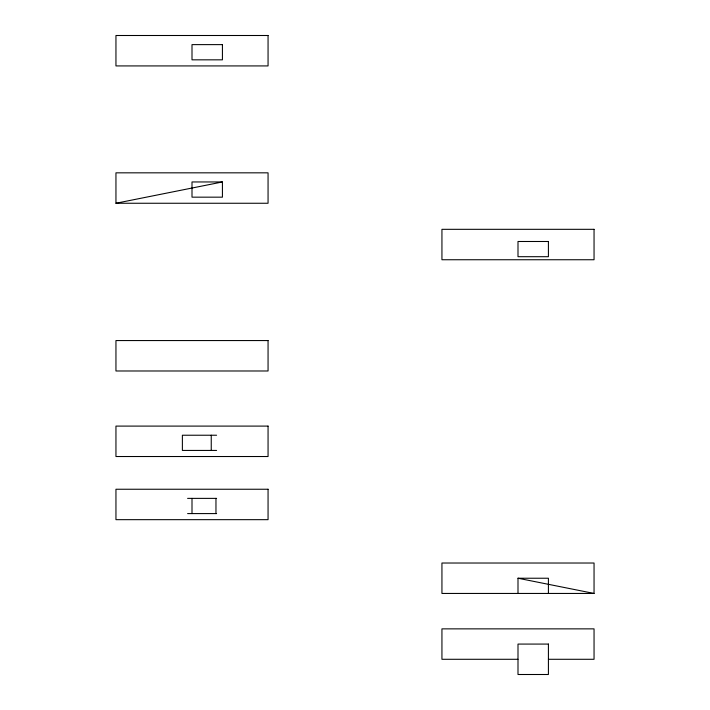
<?xml version="1.0" encoding="UTF-8"?>
<svg xmlns="http://www.w3.org/2000/svg" width="710" height="710" viewBox="0 0 710 710"><rect width="100%" height="100%" fill="white"/><g stroke="black" fill="none" stroke-linecap="round" stroke-linejoin="round"><path stroke-width="1.06" d="M115.952 203.255L268.06 203.255L268.06 172.832L115.952 172.832L115.952 203.255L222.425 181.955L222.425 197.167L192.002 197.167L192.002 181.955L222.425 181.955M216.594 435.23L182.381 435.23L182.381 450.433L216.594 450.433M187.609 498.376L216.594 498.376M187.609 513.587L216.594 513.587M517.998 593.445L517.998 578.233L548.413 578.233L548.413 593.445M594.048 593.445L441.939 593.445L441.939 563.021L594.048 563.021L594.048 593.445L517.998 578.233M517.998 659.288L441.939 659.288L441.939 628.865L594.048 628.865L594.048 659.288L548.413 659.288M215.964 498.376L215.964 513.587M211.243 435.23L211.243 450.433M192.002 498.376L192.002 513.587M268.06 35.5L115.952 35.5L115.952 65.924L268.06 65.924L268.06 35.5M222.425 44.623L192.002 44.623L192.002 59.835L222.425 59.835L222.425 44.623M594.048 229.321L441.939 229.321L441.939 259.745L594.048 259.745L594.048 229.321M548.413 241.489L517.998 241.489L517.998 256.7L548.413 256.7L548.413 241.489M268.06 340.56L115.952 340.56L115.952 370.984L268.06 370.984L268.06 340.56M268.06 426.098L115.952 426.098L115.952 456.521L268.06 456.521L268.06 426.098M268.06 489.243L115.952 489.243L115.952 519.667L268.06 519.667L268.06 489.243M548.413 644.077L517.998 644.077L517.998 674.5L548.413 674.5L548.413 644.077"/></g></svg>
